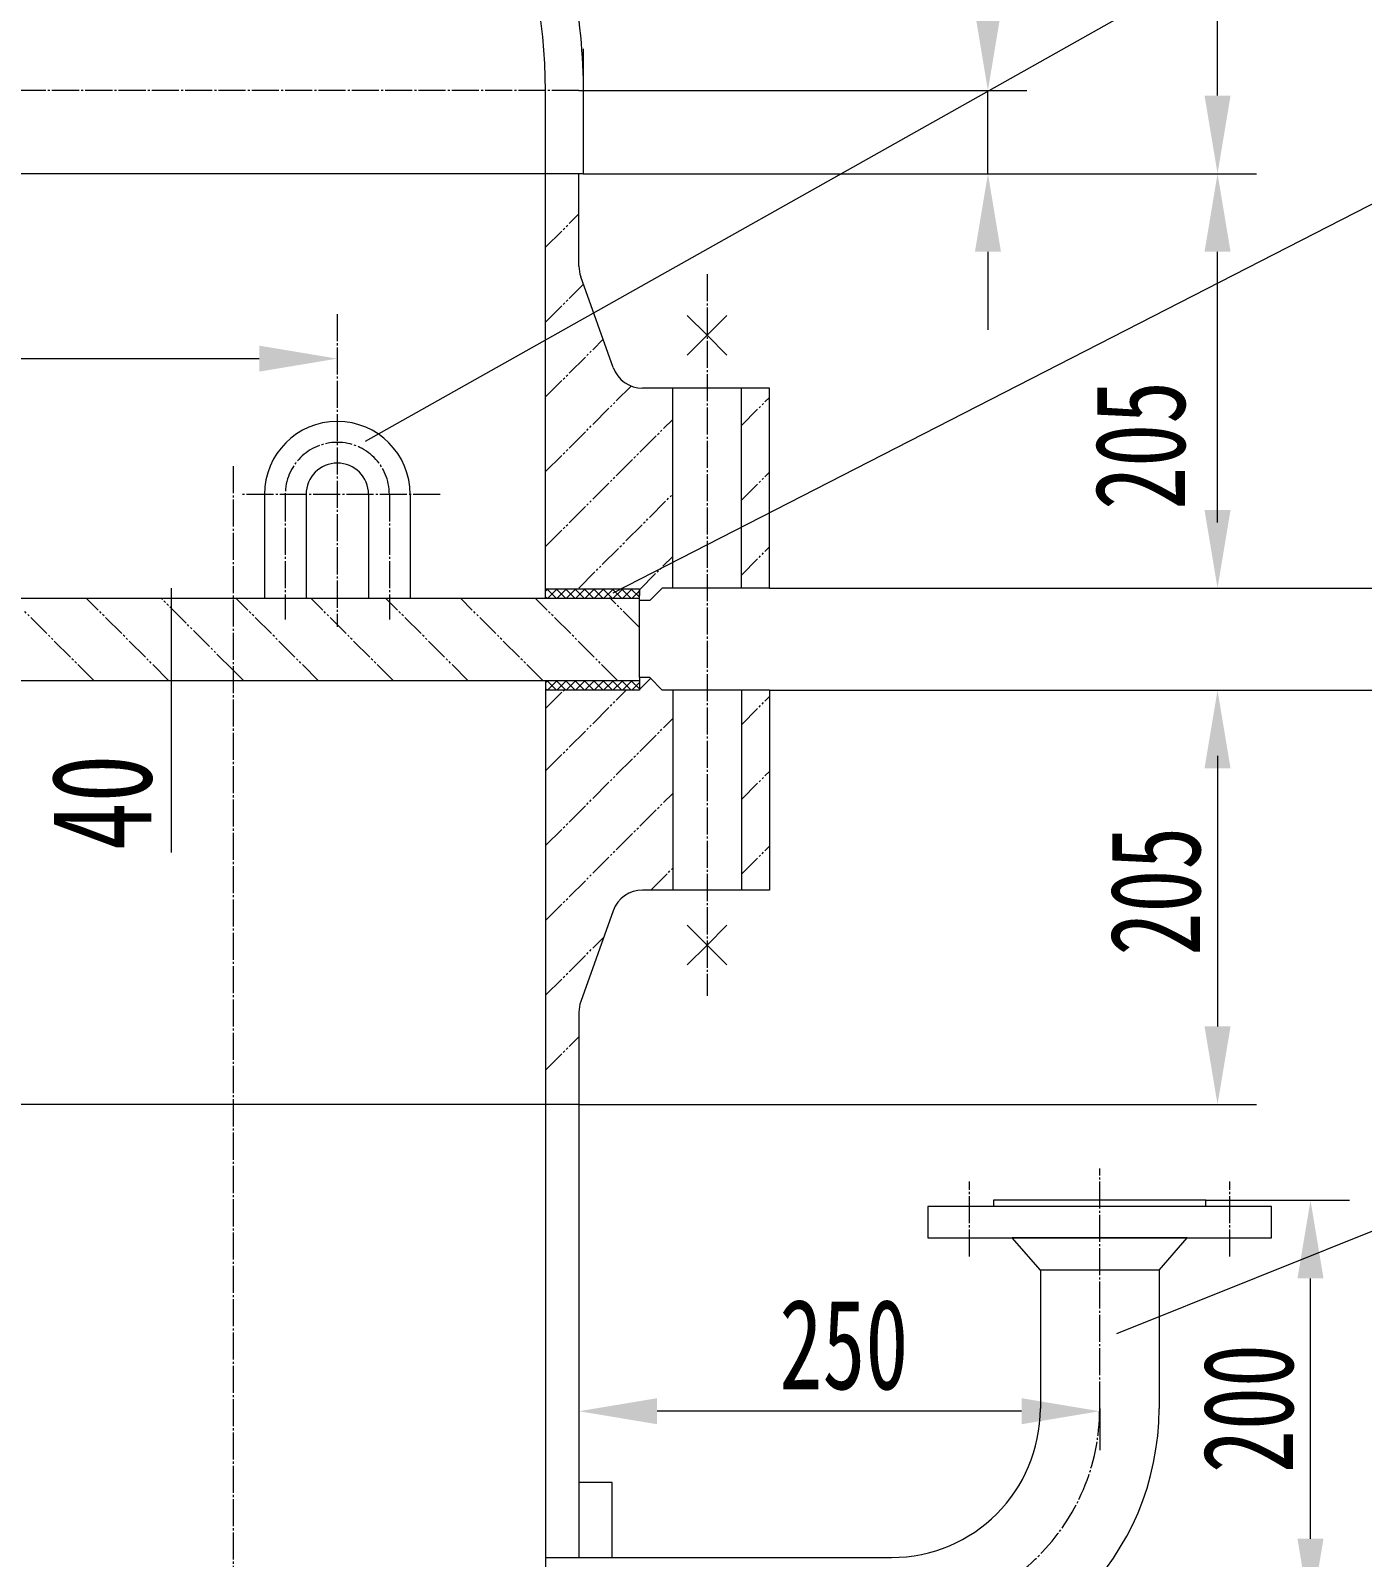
# Model space of a CAD drawing. Header units: millimetres. Extents: x 132745 to 150447, y -25377 to -12762.
# Drawn here: x 136569 to 137208, y -14902 to -14169 of the extents above; entities that cross this region are included whole.
import ezdxf

# ---------------------------------------------------------------- set-up
doc = ezdxf.new("R2010")
doc.units = ezdxf.units.MM
doc.linetypes.add('AD_LTYPE1 0 mm', pattern=[16, 13, -1, 1, -1])
doc.linetypes.add('AD_LTYPE2 0 mm', pattern=[16, 11, -1, 1, -1, 1, -1])
doc.layers.get('0').update_dxf_attribs({"lineweight": 35})
doc.layers.add('cdr_dim', color=7, linetype='Continuous', lineweight=18)
doc.layers.add('尺寸线层', color=7, linetype='Continuous', lineweight=18)
for name, color, linetype, lineweight, true_color in [('cdr_dwg1', 4, 'Continuous', 18, 0x00ffff), ('cdr_dwg3', 1, 'AD_LTYPE1 0 mm', 18, 0xff0000), ('cdr_dwg4', 3, 'AD_LTYPE2 0 mm', 18, 0x00ff00)]:
    doc.layers.add(name, color=color, linetype=linetype, lineweight=lineweight, true_color=true_color)
doc.styles.add('HZ', font='simfang.ttf', dxfattribs={"width": 0.7})
doc.styles.get("Standard").update_dxf_attribs({"font": 'simfang.ttf', "width": 0.7})
doc.dimstyles.new('ISO-25', dxfattribs={"dimtxt": 28.892355, "dimasz": 2.5, "dimexe": 1.25, "dimexo": 0.625, "dimtad": 1, "dimzin": 0, "dimtxsty": 'Standard', "dimblk1": 'CLOSED', "dimblk2": 'CLOSED', "dimcen": 0, "dimdle": 5, "dimadec": 0, "dimazin": 0, "dimtfac": 1, "dimtdec": 3, "dimtmove": 0, "dimatfit": 3, "dimldrblk": 'CLOSED', "dimfxl": 1, "dimtzin": 0, "dimarcsym": 0})
doc.dimstyles.new('UserStyle1', dxfattribs={"dimtxt": 43.338532, "dimasz": 37.5, "dimexe": 18.75, "dimexo": 0, "dimgap": 9.375, "dimtad": 1, "dimdec": 0, "dimrnd": 1, "dimtxsty": 'HZ', "dimblk1": 'CLOSED', "dimblk2": 'CLOSED', "dimcen": 0, "dimdle": 75, "dimclrd": 256, "dimclre": 256, "dimclrt": 256, "dimadec": 0, "dimazin": 0, "dimtfac": 1, "dimtdec": 3, "dimtmove": 0, "dimatfit": 3, "dimldrblk": 'CLOSED', "dimfxl": 1, "dimtolj": 1, "dimarcsym": 0})

# ---------------------------------------------------------------- blocks, each defined once
blk = doc.blocks.new('*X1')
at = {"layer": 'cdr_dim', "linetype": 'Continuous'}
for points in [[(137189.35, -14767.97), (137176.85, -14767.97), (137183.1, -14730.47)], [(137189.35, -14892.97), (137176.85, -14892.97), (137183.1, -14930.47)]]:
    blk.add_hatch(color=256, dxfattribs=at).paths.add_polyline_path(points, flags=0)
for p, q in [((137132.91, -14730.47), (137201.85, -14730.47)), ((137183.1, -14892.97), (137183.1, -14767.97)), ((137201.85, -14930.47), (137164.35, -14930.47))]:
    blk.add_line(p, q, dxfattribs=at)
at = {"layer": 'cdr_dim', "linetype": 'Continuous', "insert": (137153.41, -14830.47), "char_height": 43.339, "width": 65.0078, "attachment_point": 5, "rotation": 90, "line_spacing_factor": 1.194679, "style": 'HZ'}
blk.add_mtext('200', dxfattribs=at)
blk = doc.blocks.new('_CLOSED')
at = {"color": 0, "linetype": 'ByBlock', "lineweight": -2}
for p, q in [((-1, 0.166667), (0, 0)), ((-1, 0.166667), (-1, -0.166667)), ((0, 0), (-1, -0.166667)), ((0, 0), (-1, 0))]:
    blk.add_line(p, q, dxfattribs=at)
blk = doc.blocks.new('*X3')
at = {"layer": '尺寸线层', "linetype": 'Continuous', "lineweight": 18}
for points in [[(136636.17, -14441.47), (136636.48, -14438.97), (136635.86, -14438.97)], [(136636.17, -14480.97), (136636.48, -14483.47), (136635.86, -14483.47)]]:
    blk.add_hatch(color=0, dxfattribs=at).paths.add_polyline_path(points, flags=0)
at = {"layer": '尺寸线层', "color": 0, "linetype": 'Continuous', "lineweight": 18}
for p, q in [((136636.17, -14436.47), (136636.17, -14563.41)), ((136815.28, -14441.47), (136634.92, -14441.47)), ((136815.28, -14480.97), (136634.92, -14480.97))]:
    blk.add_line(p, q, dxfattribs=at)
at = {"layer": '尺寸线层', "color": 0, "linetype": 'Continuous', "lineweight": 18, "insert": (136602.98, -14539.38), "char_height": 48.154, "width": 72.2309, "attachment_point": 5, "rotation": 90, "line_spacing_factor": 1.194679}
blk.add_mtext('40', dxfattribs=at)

msp = doc.modelspace()

# ---------------------------------------------------------------- hatches: boundary and pattern name
at = {"layer": 'cdr_dim', "linetype": 'Continuous'}
for points in [[(137034.495, -14159.971), (137021.995, -14159.971), (137028.245, -14197.471)], [(137144.725, -14199.971), (137132.225, -14199.971), (137138.475, -14237.471)], [(137034.495, -14274.971), (137021.995, -14274.971), (137028.245, -14237.471)], [(137144.725, -14274.971), (137132.225, -14274.971), (137138.475, -14237.471)], [(136678.41, -14332.53), (136678.41, -14320.03), (136715.91, -14326.28)], [(137144.725, -14398.971), (137132.225, -14398.971), (137138.475, -14436.471)], [(137144.725, -14522.971), (137132.225, -14522.971), (137138.475, -14485.471)], [(137144.725, -14646.971), (137132.225, -14646.971), (137138.475, -14684.471)], [(136869.41, -14837.987), (136869.41, -14825.487), (136831.91, -14831.737)], [(137044.41, -14837.987), (137044.41, -14825.487), (137081.91, -14831.737)]]:
    msp.add_hatch(color=256, dxfattribs=at).paths.add_polyline_path(points, flags=0)

# ---------------------------------------------------------------- linework, layer by layer
for p, q in [((137138.475, -14199.971), (137138.475, -13734.971)), ((137665.95, -13839.106), (136729.283, -14366.025)), ((136848.373, -14438.751), (137665.95, -14019.678)), ((136831.91, -14197.471), (137046.995, -14197.471)), ((137028.245, -14237.471), (137028.245, -14197.471)), ((136833.91, -14237.471), (137157.225, -14237.471)), ((136833.91, -14237.471), (137046.995, -14237.471)), ((136864.552, -14237.471), (137157.225, -14237.471)), ((137028.245, -14274.971), (137028.245, -14312.471)), ((137138.475, -14404.971), (137138.475, -14274.971)), ((135853.41, -14326.28), (136678.41, -14326.28)), ((136815.91, -14437.897), (136816.836, -14436.971)), ((136821.08, -14441.471), (136816.58, -14436.971)), ((136816.826, -14441.471), (136821.326, -14436.971)), ((136825.57, -14441.471), (136821.07, -14436.971)), ((136821.316, -14441.471), (136825.816, -14436.971)), ((136830.06, -14441.471), (136825.56, -14436.971)), ((136825.806, -14441.471), (136830.306, -14436.971)), ((136834.55, -14441.471), (136830.05, -14436.971)), ((136830.296, -14441.471), (136834.796, -14436.971)), ((136839.04, -14441.471), (136834.54, -14436.971)), ((136834.786, -14441.471), (136839.286, -14436.971)), ((136843.53, -14441.471), (136839.03, -14436.971)), ((136839.276, -14441.471), (136843.776, -14436.971)), ((136848.02, -14441.471), (136843.52, -14436.971)), ((136843.766, -14441.471), (136848.266, -14436.971)), ((136852.511, -14441.471), (136848.011, -14436.971)), ((136848.257, -14441.471), (136852.757, -14436.971)), ((136857.001, -14441.471), (136852.501, -14436.971)), ((136852.747, -14441.471), (136857.247, -14436.971)), ((136860.91, -14440.89), (136856.991, -14436.971)), ((136923.41, -14436.471), (137157.225, -14436.471)), ((136949.124, -14436.471), (137291.136, -14436.471)), ((136816.59, -14441.471), (136815.91, -14440.791)), ((136857.237, -14441.471), (136860.91, -14437.798)), ((136815.91, -14481.897), (136816.836, -14480.971)), ((136821.08, -14485.471), (136816.58, -14480.971)), ((136816.826, -14485.471), (136821.326, -14480.971)), ((136825.57, -14485.471), (136821.07, -14480.971)), ((136821.316, -14485.471), (136825.816, -14480.971)), ((136830.06, -14485.471), (136825.56, -14480.971)), ((136825.806, -14485.471), (136830.306, -14480.971)), ((136834.55, -14485.471), (136830.05, -14480.971)), ((136830.296, -14485.471), (136834.796, -14480.971)), ((136839.04, -14485.471), (136834.54, -14480.971)), ((136834.786, -14485.471), (136839.286, -14480.971)), ((136843.53, -14485.471), (136839.03, -14480.971)), ((136839.276, -14485.471), (136843.776, -14480.971)), ((136848.02, -14485.471), (136843.52, -14480.971)), ((136843.766, -14485.471), (136848.266, -14480.971)), ((136852.511, -14485.471), (136848.011, -14480.971)), ((136848.257, -14485.471), (136852.757, -14480.971)), ((136857.001, -14485.471), (136852.501, -14480.971)), ((136852.747, -14485.471), (136857.247, -14480.971)), ((136860.91, -14484.89), (136856.991, -14480.971)), ((136816.59, -14485.471), (136815.91, -14484.791)), ((136857.237, -14485.471), (136860.91, -14481.798)), ((136923.41, -14485.471), (137291.136, -14485.471)), ((136995.721, -14485.471), (137157.225, -14485.471)), ((137138.475, -14516.971), (137138.475, -14646.971)), ((137665.95, -14563.905), (137089.996, -14794.516)), ((136831.91, -14684.471), (137157.225, -14684.471)), ((136831.91, -14814.681), (136831.91, -14850.487)), ((137044.41, -14831.737), (136869.41, -14831.737)), ((137081.91, -14830.471), (137081.91, -14850.487))]:
    msp.add_line(p, q, dxfattribs=at)
at = {"layer": 'cdr_dwg1', "linetype": 'Continuous'}
for p, q in [((136833.91, -14177.471), (136833.91, -14237.471)), ((136815.91, -14441.471), (136815.91, -14197.471)), ((136833.91, -14237.471), (135823.91, -14237.471)), ((136831.91, -14281.873), (136831.91, -14237.471)), ((136848.354, -14330.516), (136832.784, -14286.918)), ((136883.885, -14305.551), (136893.41, -14315.076)), ((136883.885, -14305.551), (136893.41, -14315.076)), ((136902.935, -14305.551), (136893.41, -14315.076)), ((136883.885, -14324.601), (136893.41, -14315.076)), ((136902.935, -14324.601), (136893.41, -14315.076)), ((136923.41, -14340.471), (136862.481, -14340.471)), ((136876.91, -14436.471), (136876.91, -14340.471)), ((136909.91, -14436.471), (136909.91, -14340.471)), ((136923.41, -14436.471), (136923.41, -14340.471)), ((136680.91, -14391.471), (136680.91, -14441.471)), ((136700.91, -14391.471), (136700.91, -14441.471)), ((136730.91, -14391.471), (136730.91, -14441.471)), ((136750.91, -14391.471), (136750.91, -14441.471)), ((136815.91, -14439.971), (136815.91, -14435.971)), ((136860.91, -14436.971), (136815.91, -14436.971)), ((136860.91, -14442.971), (136860.91, -14436.971)), ((136860.91, -14436.971), (136860.91, -14439.971)), ((136865.91, -14442.471), (136871.91, -14436.471)), ((136923.41, -14436.471), (136871.91, -14436.471)), ((136815.91, -14441.471), (135815.91, -14441.471)), ((136860.91, -14441.471), (136815.91, -14441.471)), ((136860.91, -14479.471), (136860.91, -14442.471)), ((136865.91, -14442.471), (136860.91, -14442.471)), ((136815.91, -14480.971), (135373.602, -14480.971)), ((136815.91, -14480.971), (136815.91, -16225.471)), ((136815.91, -14480.971), (136815.91, -14705.471)), ((136860.91, -14480.971), (136815.91, -14480.971)), ((136865.91, -14479.471), (136860.91, -14479.471)), ((136860.91, -14479.471), (136860.91, -14485.471)), ((136865.91, -14479.471), (136871.91, -14485.471)), ((136860.91, -14485.471), (136815.91, -14485.471)), ((136923.41, -14485.471), (136871.91, -14485.471)), ((136876.91, -14485.471), (136876.91, -14581.471)), ((136909.91, -14485.471), (136909.91, -14581.471)), ((136923.41, -14485.471), (136923.41, -14581.471)), ((136923.41, -14581.471), (136862.481, -14581.471)), ((136848.354, -14591.426), (136832.784, -14635.024)), ((136883.885, -14598.34), (136893.41, -14607.865)), ((136902.935, -14598.34), (136893.41, -14607.865)), ((136883.885, -14617.39), (136893.41, -14607.865)), ((136883.885, -14617.39), (136893.41, -14607.865)), ((136902.935, -14617.39), (136893.41, -14607.865)), ((136831.91, -14640.069), (136831.91, -14704.471)), ((136831.91, -14641.069), (136831.91, -14901.971)), ((136831.91, -14684.471), (136290.91, -14684.471)), ((137030.91, -14730.471), (137030.91, -14733.471)), ((137132.91, -14730.471), (137030.91, -14730.471)), ((137132.91, -14733.471), (137132.91, -14730.471)), ((136999.41, -14733.471), (136999.41, -14748.471)), ((137164.41, -14733.471), (136999.41, -14733.471)), ((137164.41, -14748.471), (137164.41, -14733.471)), ((136999.41, -14748.471), (137164.41, -14748.471)), ((137053.41, -14763.986), (137039.91, -14748.471)), ((137123.91, -14748.471), (137039.91, -14748.471)), ((137110.41, -14763.986), (137123.91, -14748.471)), ((137053.41, -14763.986), (137053.41, -14830.471)), ((137110.41, -14763.986), (137053.41, -14763.986)), ((137110.41, -14763.986), (137110.41, -14830.471)), ((136847.91, -14865.971), (136831.91, -14865.971)), ((136847.91, -14901.971), (136847.91, -14865.971)), ((136815.91, -14901.971), (136981.91, -14901.971))]:
    msp.add_line(p, q, dxfattribs=at)
for centre, radius, start, end in [((136846.91, -14281.873), 15, 180, 199.653824), ((136862.481, -14325.471), 15, 199.653824, 270), ((136715.91, -14391.471), 35, 360, 180), ((136715.91, -14391.471), 15, 360, 180), ((136862.481, -14596.471), 15, 90, 160.346176), ((136846.91, -14640.069), 15, 160.346176, 180), ((136981.91, -14830.471), 128.5, 270, 360), ((136981.91, -14830.471), 71.5, 270, 360)]:
    msp.add_arc(centre, radius, start, end, dxfattribs=at)
msp.add_ellipse((135815.91, -14197.471), major_axis=(-1000, 0), ratio=0.5, start_param=3.1415927, end_param=6.2831853, dxfattribs=at)
at = {"layer": 'cdr_dwg1', "linetype": 'Continuous', "start_tangent": (0.8664023, -0.4993467), "end_tangent": (0, -1)}
msp.add_spline([(136580.26, -13854.221), (136660.212, -13906.813), (136728.527, -13966.681), (136780.812, -14031.247), (136809.823, -14084.608), (136827.664, -14139.712), (136833.904, -14195.784), (136833.91, -14197.471)], degree=3, dxfattribs=at)
at = {"layer": 'cdr_dwg3', "linetype": 'AD_LTYPE1 0 mm'}
for p, q in [((136831.91, -14197.471), (135815.91, -14197.471)), ((136893.41, -14285.757), (136893.41, -14632.268)), ((136715.91, -14304.89), (136715.91, -14455.128)), ((136665.91, -14377.961), (136665.91, -16225.471)), ((136765.334, -14391.471), (136669.433, -14391.471)), ((136690.91, -14391.471), (136690.91, -14451.471)), ((136740.91, -14391.471), (136740.91, -14451.471)), ((137081.91, -14830.471), (137081.91, -14715.208)), ((137019.41, -14757.471), (137019.41, -14721.471)), ((137144.41, -14757.471), (137144.41, -14721.471))]:
    msp.add_line(p, q, dxfattribs=at)
for centre, radius, start, end in [((136715.91, -14391.471), 25, 360, 180), ((136981.91, -14830.471), 100, 270, 360)]:
    msp.add_arc(centre, radius, start, end, dxfattribs=at)
at = {"layer": 'cdr_dwg4', "linetype": 'AD_LTYPE2 0 mm'}
for p, q in [((136815.91, -14272.772), (136831.91, -14256.772)), ((136815.91, -14308.693), (136834.073, -14290.529)), ((136815.91, -14344.614), (136843.526, -14316.997)), ((136815.91, -14380.535), (136857.008, -14339.437)), ((136909.91, -14358.377), (136923.41, -14344.877)), ((136815.91, -14416.456), (136876.91, -14355.456)), ((136909.91, -14394.298), (136923.41, -14380.798)), ((136831.816, -14436.471), (136876.91, -14391.377)), ((136860.91, -14437.298), (136876.91, -14421.298)), ((136909.91, -14430.219), (136923.41, -14416.719)), ((136635.063, -14480.971), (136595.563, -14441.471)), ((136665.91, -14475.896), (136631.484, -14441.471)), ((136706.905, -14480.971), (136667.405, -14441.471)), ((136742.827, -14480.971), (136703.327, -14441.471)), ((136778.748, -14480.971), (136739.248, -14441.471)), ((136814.669, -14480.971), (136775.169, -14441.471)), ((136850.59, -14480.971), (136811.09, -14441.471)), ((136860.91, -14455.37), (136846.511, -14440.971)), ((136599.142, -14480.971), (136565.91, -14447.738)), ((136670.984, -14480.971), (136665.91, -14475.896)), ((136860.91, -14485.219), (136866.284, -14479.845)), ((136815.91, -14494.298), (136824.737, -14485.471)), ((136815.91, -14524.219), (136854.658, -14485.471)), ((136909.91, -14502.061), (136923.41, -14488.561)), ((136815.91, -14560.14), (136876.91, -14499.14)), ((136909.91, -14537.982), (136923.41, -14524.482)), ((136815.91, -14596.061), (136876.91, -14535.061)), ((136909.91, -14573.903), (136923.41, -14560.403)), ((136866.421, -14581.471), (136876.91, -14570.982)), ((136815.91, -14631.982), (136843.848, -14604.044)), ((136815.91, -14667.903), (136831.91, -14651.903))]:
    msp.add_line(p, q, dxfattribs=at)

# ---------------------------------------------------------------- texts
at = {"layer": 'cdr_dim', "linetype": 'Continuous', "char_height": 43.3385, "width": 65.0078, "attachment_point": 5, "rotation": 90, "line_spacing_factor": 1.194679, "style": 'HZ'}
for insert in [(137101.502, -14367.913), (137108.792, -14581.971)]:
    msp.add_mtext('205', dxfattribs=dict(at, insert=insert))
at = {"layer": 'cdr_dim', "linetype": 'Continuous', "insert": (136959.101, -14799.862), "char_height": 43.3385, "width": 97.22877, "attachment_point": 5, "line_spacing_factor": 1.194679, "style": 'HZ'}
msp.add_mtext('250', dxfattribs=at)

# ---------------------------------------------------------------- dimensions: what is measured, and where the dimension line sits
at = {"layer": 'cdr_dim', "linetype": 'Continuous'}
dim = msp.add_linear_dim(base=(137151.223, -14730.471), p1=(137201.848, -14930.471), p2=(137132.91, -14730.471), angle=90, text='200', dimstyle='UserStyle1', dxfattribs=at)
dim.commit()
dim.dimension.update_dxf_attribs({"geometry": '*X1', "text_midpoint": (137141.848, -14830.471)})
at = {"layer": '尺寸线层'}
dim = msp.add_linear_dim(base=(136636.169, -14480.971), p1=(136815.91, -14441.471), p2=(136815.91, -14480.971), angle=270, text='40', dimstyle='ISO-25', override={"dimtxt": 48.153925, "dimtolj": 1}, dxfattribs=at)
dim.commit()
dim.dimension.update_dxf_attribs({"geometry": '*X3', "text_midpoint": (136601.294, -14539.38)})

doc.saveas('drawing.dxf')
